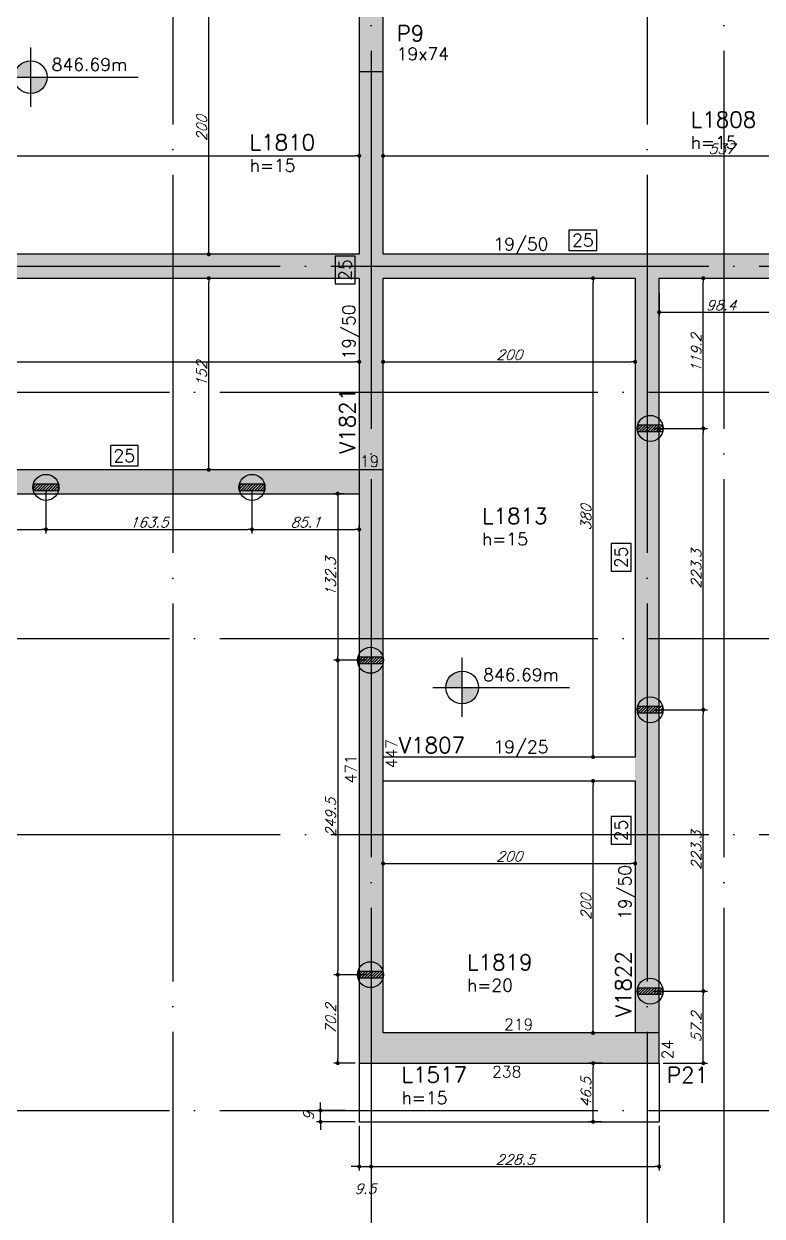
# Model space of a CAD drawing. Header units: millimetres. Extents: x -2404 to 6316, y -1750 to 2455.
# Drawn here: x 1010 to 1596, y -99 to 847 of the extents above; entities that cross this region are included whole.
import ezdxf
from ezdxf.enums import TextEntityAlignment as Align

# ---------------------------------------------------------------- set-up
doc = ezdxf.new("R2010")
doc.units = ezdxf.units.MM
doc.header["$LTSCALE"] = 50
doc.linetypes.add('EIXO', pattern=[6.8, 6, -0.4, 0, -0.4])
for name, color, linetype in [('F-ARM', 6, 'Continuous'), ('F-COTAS', 106, 'Continuous'), ('F-COTAS ANCORAGEM', 106, 'Continuous'), ('F-DESNIVEL-1', 254, 'Continuous'), ('F-EIXO', 12, 'EIXO'), ('F-LAJES', 3, 'Continuous'), ('F-LAJES-DIM', 2, 'Continuous'), ('F-LAJES-NOME', 4, 'Continuous'), ('F-NÍVEL-PLANTA', 2, 'Continuous'), ('F-PILARES-DIM', 172, 'Continuous'), ('F-PILARES-M', 170, 'Continuous'), ('F-PILARES-NOME', 170, 'Continuous'), ('F-TEXTO', 6, 'Continuous'), ('F-VIGAS', 3, 'Continuous'), ('F-VIGAS-DIM', 2, 'Continuous'), ('F-VIGAS-NOME', 4, 'Continuous')]:
    doc.layers.add(name, color=color, linetype=linetype)
doc.styles.add('CP-TEXT-INCL', font='romans.shx', dxfattribs={"oblique": 20})
doc.styles.add('MCP', font='romans.shx')
doc.styles.add('ROMANS', font='romans.shx')
doc.dimstyles.new('CP-COTAS-50', dxfattribs={"dimscale": 0.64, "dimtxt": 12.5, "dimasz": 5, "dimexe": 5, "dimexo": 5, "dimgap": 2.5, "dimtad": 1, "dimdec": 1, "dimdsep": 46, "dimtxsty": 'CP-TEXT-INCL', "dimblk1": 'DOT', "dimblk2": 'DOT', "dimsah": 1, "dimcen": 9, "dimclrd": 256, "dimclre": 256, "dimclrt": 256, "dimadec": 0, "dimazin": 0, "dimtfac": 1, "dimtdec": 1, "dimtmove": 2, "dimatfit": 3, "dimldrblk": 'DOT', "dimfxl": 0, "dimtolj": 1, "dimarcsym": 0})

# ---------------------------------------------------------------- blocks, each defined once
blk = doc.blocks.new('*U16')
at = {"layer": 'F-EIXO'}
blk.add_line((0, 0), (4857.5, 0), dxfattribs=at)
at = {"layer": 'F-TEXTO', "style": 'ROMANS'}
blk.add_attdef('EIXO', text='', height=17.5, dxfattribs=at).set_placement((-28.21, 0), align=Align.MIDDLE_CENTER)
blk = doc.blocks.new('*U17')
at = {"layer": 'F-EIXO'}
blk.add_line((0, 0), (4945.5, 0), dxfattribs=at)
at = {"layer": 'F-TEXTO', "style": 'ROMANS'}
blk.add_attdef('EIXO', text='', height=17.5, dxfattribs=at).set_placement((-28.21, 0), align=Align.MIDDLE_CENTER)
blk = doc.blocks.new('*U21')
at = {"layer": 'F-EIXO'}
blk.add_line((0, 0), (0, -2578.27), dxfattribs=at)
at = {"layer": 'F-TEXTO', "style": 'ROMANS'}
blk.add_attdef('EIXO', text='', height=17.5, rotation=360, dxfattribs=at).set_placement((0, 28.21), align=Align.MIDDLE_CENTER)
blk = doc.blocks.new('*U22')
at = {"layer": 'F-EIXO'}
blk.add_line((0, 0), (0, -2479.78), dxfattribs=at)
at = {"layer": 'F-TEXTO', "style": 'ROMANS'}
blk.add_attdef('EIXO', text='', height=17.5, rotation=360, dxfattribs=at).set_placement((0, 28.21), align=Align.MIDDLE_CENTER)
blk = doc.blocks.new('*U18')
at = {"layer": 'F-EIXO'}
blk.add_line((0, 0), (0, -2479.78), dxfattribs=at)
at = {"layer": 'F-TEXTO', "style": 'ROMANS'}
blk.add_attdef('EIXO', text='', height=17.5, rotation=360, dxfattribs=at).set_placement((0, 28.21), align=Align.MIDDLE_CENTER)
blk = doc.blocks.new('*U5')
at = {"layer": 'F-VIGAS-DIM', "color": 1}
blk.add_lwpolyline([(0, 0), (22, 0), (22, 16), (0, 16)], close=True, dxfattribs=at)
at = {"layer": 'F-VIGAS-DIM', "style": 'MCP'}
blk.add_attdef('DIM', text='', height=10, dxfattribs=at).set_placement((11, 8), align=Align.MIDDLE_CENTER)
blk = doc.blocks.new('Nível - Planta')
at = {"layer": 'F-NÍVEL-PLANTA'}
h = blk.add_hatch(color=71, dxfattribs=at)
h.paths.add_polyline_path([(0, 0), (0, 0.26, 0.414214), (-0.26, 0)])
h.paths.add_polyline_path([(0.26, 0), (0, 0), (0, -0.26, 0.414214)])
for p, q in [((0, -0.469), (0, 0.469)), ((-0.469, 0), (1.704, 0))]:
    blk.add_line(p, q, dxfattribs=at)
blk.add_circle((0, 0), 0.26, dxfattribs=at)
at = {"layer": 'F-TEXTO', "color": 3, "style": 'MCP'}
blk.add_attdef('NÍVEL', (0.333, 0.102), '', height=0.2, dxfattribs=at)
blk = doc.blocks.new('_DOT')
at = {"color": 0, "linetype": 'ByBlock'}
blk.add_line((-0.5, 0), (-1, 0), dxfattribs=at)
at = {"color": 0, "linetype": 'ByBlock', "const_width": 0.5}
blk.add_lwpolyline([(-0.25, 0, 1), (0.25, 0, 1)], format="xyb", close=True, dxfattribs=at)
blk = doc.blocks.new('*D61')
at = {"layer": 'DEFPOINTS', "color": 0, "transparency": 16777216}
for p in [(1295, 181.02), (1495, 181.02), (1495, 181.02)]:
    blk.add_point(p, dxfattribs=at)
at = {"layer": 'F-COTAS', "lineweight": -2, "transparency": 16777216}
blk.add_line((1298.2, 181.02), (1491.8, 181.02), dxfattribs=at)
at = {"layer": 'F-COTAS', "lineweight": -2, "transparency": 16777216, "xscale": 3.2, "yscale": 3.2, "zscale": 3.2, "rotation": 180}
blk.add_blockref('_DOT', (1295, 181.02), dxfattribs=at)
at = {"layer": 'F-COTAS', "lineweight": -2, "transparency": 16777216, "xscale": 3.2, "yscale": 3.2, "zscale": 3.2}
blk.add_blockref('_DOT', (1495, 181.02), dxfattribs=at)
at = {"layer": 'F-COTAS', "transparency": 16777216, "insert": (1395, 186.62), "char_height": 8, "attachment_point": 5, "style": 'CP-TEXT-INCL'}
blk.add_mtext('\\A1;200', dxfattribs=at)
blk = doc.blocks.new('*D62')
at = {"layer": 'DEFPOINTS', "color": 0, "transparency": 16777216}
for p in [(1461.57, 246.5), (1461.57, 246.5), (1461.57, 46.5)]:
    blk.add_point(p, dxfattribs=at)
at = {"layer": 'F-COTAS', "lineweight": -2, "transparency": 16777216}
blk.add_line((1461.57, 49.7), (1461.57, 243.3), dxfattribs=at)
at = {"layer": 'F-COTAS', "lineweight": -2, "transparency": 16777216, "xscale": 3.2, "yscale": 3.2, "zscale": 3.2}
for p, rotation in [((1461.57, 246.5), 90), ((1461.57, 46.5), 270)]:
    blk.add_blockref('_DOT', p, dxfattribs=dict(at, rotation=rotation))
at = {"layer": 'F-COTAS', "transparency": 16777216, "insert": (1455.97, 146.5), "char_height": 8, "attachment_point": 5, "rotation": 90, "style": 'CP-TEXT-INCL'}
blk.add_mtext('\\A1;200', dxfattribs=at)
blk = doc.blocks.new('*D63')
at = {"layer": 'DEFPOINTS', "color": 0, "transparency": 16777216}
for p in [(1461.57, 645.5), (1461.57, 645.5), (1461.57, 265.5)]:
    blk.add_point(p, dxfattribs=at)
at = {"layer": 'F-COTAS', "lineweight": -2, "transparency": 16777216}
blk.add_line((1461.57, 268.7), (1461.57, 642.3), dxfattribs=at)
at = {"layer": 'F-COTAS', "lineweight": -2, "transparency": 16777216, "xscale": 3.2, "yscale": 3.2, "zscale": 3.2}
for p, rotation in [((1461.57, 645.5), 90), ((1461.57, 265.5), 270)]:
    blk.add_blockref('_DOT', p, dxfattribs=dict(at, rotation=rotation))
at = {"layer": 'F-COTAS', "transparency": 16777216, "insert": (1455.97, 455.5), "char_height": 8, "attachment_point": 5, "rotation": 90, "style": 'CP-TEXT-INCL'}
blk.add_mtext('\\A1;380', dxfattribs=at)
blk = doc.blocks.new('*D69')
at = {"layer": 'DEFPOINTS', "color": 0, "transparency": 16777216}
for p in [(1156.57, 645.5), (1156.57, 645.5), (1156.57, 493.5)]:
    blk.add_point(p, dxfattribs=at)
at = {"layer": 'F-COTAS', "lineweight": -2, "transparency": 16777216}
blk.add_line((1156.57, 496.7), (1156.57, 642.3), dxfattribs=at)
at = {"layer": 'F-COTAS', "lineweight": -2, "transparency": 16777216, "xscale": 3.2, "yscale": 3.2, "zscale": 3.2}
for p, rotation in [((1156.57, 645.5), 90), ((1156.57, 493.5), 270)]:
    blk.add_blockref('_DOT', p, dxfattribs=dict(at, rotation=rotation))
at = {"layer": 'F-COTAS', "transparency": 16777216, "insert": (1150.97, 569.5), "char_height": 8, "attachment_point": 5, "rotation": 90, "style": 'CP-TEXT-INCL'}
blk.add_mtext('\\A1;152', dxfattribs=at)
blk = doc.blocks.new('*D70')
at = {"layer": 'DEFPOINTS', "color": 0, "transparency": 16777216}
for p in [(1156.57, 864.5), (1156.57, 864.5), (1156.57, 664.5)]:
    blk.add_point(p, dxfattribs=at)
at = {"layer": 'F-COTAS', "lineweight": -2, "transparency": 16777216}
blk.add_line((1156.57, 667.7), (1156.57, 861.3), dxfattribs=at)
at = {"layer": 'F-COTAS', "lineweight": -2, "transparency": 16777216, "xscale": 3.2, "yscale": 3.2, "zscale": 3.2}
for p, rotation in [((1156.57, 864.5), 90), ((1156.57, 664.5), 270)]:
    blk.add_blockref('_DOT', p, dxfattribs=dict(at, rotation=rotation))
at = {"layer": 'F-COTAS', "transparency": 16777216, "insert": (1150.97, 764.5), "char_height": 8, "attachment_point": 5, "rotation": 90, "style": 'CP-TEXT-INCL'}
blk.add_mtext('\\A1;200', dxfattribs=at)
blk = doc.blocks.new('*D71')
at = {"layer": 'DEFPOINTS', "color": 0, "transparency": 16777216}
for p in [(-496.5, 579.17), (1276, 579.17), (1276, 579.17)]:
    blk.add_point(p, dxfattribs=at)
at = {"layer": 'F-COTAS', "lineweight": -2, "transparency": 16777216}
blk.add_line((-493.3, 579.17), (1272.8, 579.17), dxfattribs=at)
at = {"layer": 'F-COTAS', "lineweight": -2, "transparency": 16777216, "xscale": 3.2, "yscale": 3.2, "zscale": 3.2, "rotation": 180}
blk.add_blockref('_DOT', (-496.5, 579.17), dxfattribs=at)
at = {"layer": 'F-COTAS', "lineweight": -2, "transparency": 16777216, "xscale": 3.2, "yscale": 3.2, "zscale": 3.2}
blk.add_blockref('_DOT', (1276, 579.17), dxfattribs=at)
at = {"layer": 'F-COTAS', "transparency": 16777216, "insert": (498.97, 586.17), "char_height": 8, "attachment_point": 5, "style": 'CP-TEXT-INCL'}
blk.add_mtext('\\A1;1772.5', dxfattribs=at)
blk = doc.blocks.new('*D72')
at = {"layer": 'DEFPOINTS', "color": 0, "transparency": 16777216}
for p in [(1295, 579.17), (1495, 579.17), (1495, 579.17)]:
    blk.add_point(p, dxfattribs=at)
at = {"layer": 'F-COTAS', "lineweight": -2, "transparency": 16777216}
blk.add_line((1298.2, 579.17), (1491.8, 579.17), dxfattribs=at)
at = {"layer": 'F-COTAS', "lineweight": -2, "transparency": 16777216, "xscale": 3.2, "yscale": 3.2, "zscale": 3.2, "rotation": 180}
blk.add_blockref('_DOT', (1295, 579.17), dxfattribs=at)
at = {"layer": 'F-COTAS', "lineweight": -2, "transparency": 16777216, "xscale": 3.2, "yscale": 3.2, "zscale": 3.2}
blk.add_blockref('_DOT', (1495, 579.17), dxfattribs=at)
at = {"layer": 'F-COTAS', "transparency": 16777216, "insert": (1395, 584.77), "char_height": 8, "attachment_point": 5, "style": 'CP-TEXT-INCL'}
blk.add_mtext('\\A1;200', dxfattribs=at)
blk = doc.blocks.new('*D78')
at = {"layer": 'DEFPOINTS', "color": 0, "transparency": 16777216}
for p in [(615, 742.56), (1276, 742.56), (1276, 742.56)]:
    blk.add_point(p, dxfattribs=at)
at = {"layer": 'F-COTAS', "lineweight": -2, "transparency": 16777216}
blk.add_line((618.2, 742.56), (1272.8, 742.56), dxfattribs=at)
at = {"layer": 'F-COTAS', "lineweight": -2, "transparency": 16777216, "xscale": 3.2, "yscale": 3.2, "zscale": 3.2, "rotation": 180}
blk.add_blockref('_DOT', (615, 742.56), dxfattribs=at)
at = {"layer": 'F-COTAS', "lineweight": -2, "transparency": 16777216, "xscale": 3.2, "yscale": 3.2, "zscale": 3.2}
blk.add_blockref('_DOT', (1276, 742.56), dxfattribs=at)
at = {"layer": 'F-COTAS', "transparency": 16777216, "insert": (945.5, 748.16), "char_height": 8, "attachment_point": 5, "style": 'CP-TEXT-INCL'}
blk.add_mtext('\\A1;661', dxfattribs=at)
blk = doc.blocks.new('*D79')
at = {"layer": 'DEFPOINTS', "color": 0, "transparency": 16777216}
for p in [(1295, 742.56), (1832, 742.56), (1832, 742.56)]:
    blk.add_point(p, dxfattribs=at)
at = {"layer": 'F-COTAS', "lineweight": -2, "transparency": 16777216}
blk.add_line((1298.2, 742.56), (1828.8, 742.56), dxfattribs=at)
at = {"layer": 'F-COTAS', "lineweight": -2, "transparency": 16777216, "xscale": 3.2, "yscale": 3.2, "zscale": 3.2, "rotation": 180}
blk.add_blockref('_DOT', (1295, 742.56), dxfattribs=at)
at = {"layer": 'F-COTAS', "lineweight": -2, "transparency": 16777216, "xscale": 3.2, "yscale": 3.2, "zscale": 3.2}
blk.add_blockref('_DOT', (1832, 742.56), dxfattribs=at)
at = {"layer": 'F-COTAS', "transparency": 16777216, "insert": (1563.5, 748.16), "char_height": 8, "attachment_point": 5, "style": 'CP-TEXT-INCL'}
blk.add_mtext('\\A1;537', dxfattribs=at)
blk = doc.blocks.new('*D138')
at = {"layer": 'DEFPOINTS', "color": 0, "transparency": 16777216}
for p in [(2835, 864.5), (-1650, -579), (2835, -715.16)]:
    blk.add_point(p, dxfattribs=at)
at = {"layer": 'F-COTAS', "lineweight": -2, "transparency": 16777216}
for p, q in [((2835, 861.3), (2835, -718.36)), ((-1650, -582.2), (-1650, -718.36)), ((-1646.8, -715.16), (2831.8, -715.16))]:
    blk.add_line(p, q, dxfattribs=at)
at = {"layer": 'F-COTAS', "lineweight": -2, "transparency": 16777216, "xscale": 3.2, "yscale": 3.2, "zscale": 3.2, "rotation": 180}
blk.add_blockref('_DOT', (-1650, -715.16), dxfattribs=at)
at = {"layer": 'F-COTAS', "lineweight": -2, "transparency": 16777216, "xscale": 3.2, "yscale": 3.2, "zscale": 3.2}
blk.add_blockref('_DOT', (2835, -715.16), dxfattribs=at)
at = {"layer": 'F-COTAS', "transparency": 16777216, "insert": (592.5, -709.56), "char_height": 8, "attachment_point": 5, "style": 'CP-TEXT-INCL'}
blk.add_mtext('\\A1;4485', dxfattribs=at)
blk = doc.blocks.new('*D158')
at = {"layer": 'DEFPOINTS', "color": 0, "transparency": 16777216}
for p in [(1276, -24), (1285.5, -29.22), (1285.5, -59.57)]:
    blk.add_point(p, dxfattribs=at)
at = {"layer": 'F-COTAS', "lineweight": -2, "transparency": 16777216}
for p, q in [((1276, -27.2), (1276, -62.77)), ((1285.5, -32.42), (1285.5, -62.77)), ((1272.8, -59.57), (1269.6, -59.57)), ((1276, -59.57), (1285.5, -59.57)), ((1288.7, -59.57), (1291.9, -59.57))]:
    blk.add_line(p, q, dxfattribs=at)
at = {"layer": 'F-COTAS', "lineweight": -2, "transparency": 16777216, "xscale": 3.2, "yscale": 3.2, "zscale": 3.2}
blk.add_blockref('_DOT', (1276, -59.57), dxfattribs=at)
at = {"layer": 'F-COTAS', "lineweight": -2, "transparency": 16777216, "xscale": 3.2, "yscale": 3.2, "zscale": 3.2, "rotation": 180}
blk.add_blockref('_DOT', (1285.5, -59.57), dxfattribs=at)
at = {"layer": 'F-COTAS', "transparency": 16777216, "insert": (1280.75, -77.17), "char_height": 8, "attachment_point": 5, "style": 'CP-TEXT-INCL'}
blk.add_mtext('\\A1;9.5', dxfattribs=at)
blk = doc.blocks.new('*D159')
at = {"layer": 'DEFPOINTS', "color": 0, "transparency": 16777216}
for p in [(1245.34, -15), (1268.64, -15), (1276, -24)]:
    blk.add_point(p, dxfattribs=at)
at = {"layer": 'F-COTAS', "lineweight": -2, "transparency": 16777216}
for p, q in [((1245.34, -11.8), (1245.34, -8.6)), ((1265.44, -15), (1242.14, -15)), ((1245.34, -24), (1245.34, -15)), ((1272.8, -24), (1242.14, -24)), ((1245.34, -27.2), (1245.34, -30.4))]:
    blk.add_line(p, q, dxfattribs=at)
at = {"layer": 'F-COTAS', "lineweight": -2, "transparency": 16777216, "xscale": 3.2, "yscale": 3.2, "zscale": 3.2}
for p, rotation in [((1245.34, -15), 270), ((1245.34, -24), 90)]:
    blk.add_blockref('_DOT', p, dxfattribs=dict(at, rotation=rotation))
at = {"layer": 'F-COTAS', "transparency": 16777216, "insert": (1235.74, -19.5), "char_height": 8, "attachment_point": 5, "rotation": 90, "style": 'CP-TEXT-INCL'}
blk.add_mtext('\\A1;9', dxfattribs=at)
blk = doc.blocks.new('*D166')
at = {"layer": 'DEFPOINTS', "color": 0, "transparency": 16777216}
for p in [(2796, 1664.5), (2990.81, 1664.5), (893.5, -579)]:
    blk.add_point(p, dxfattribs=at)
at = {"layer": 'F-COTAS', "lineweight": -2, "transparency": 16777216}
for p, q in [((2799.2, 1664.5), (2994.01, 1664.5)), ((2990.81, -575.8), (2990.81, 1661.3)), ((896.7, -579), (2994.01, -579))]:
    blk.add_line(p, q, dxfattribs=at)
at = {"layer": 'F-COTAS', "lineweight": -2, "transparency": 16777216, "xscale": 3.2, "yscale": 3.2, "zscale": 3.2}
for p, rotation in [((2990.81, 1664.5), 90), ((2990.81, -579), 270)]:
    blk.add_blockref('_DOT', p, dxfattribs=dict(at, rotation=rotation))
at = {"layer": 'F-COTAS', "transparency": 16777216, "insert": (2985.21, 542.75), "char_height": 8, "attachment_point": 5, "rotation": 90, "style": 'CP-TEXT-INCL'}
blk.add_mtext('\\A1;2243.5', dxfattribs=at)
blk = doc.blocks.new('*D230')
at = {"layer": 'DEFPOINTS', "color": 0, "transparency": 16777216}
for p in [(1461.57, 22.5), (1471.65, 22.5), (1471.65, -24)]:
    blk.add_point(p, dxfattribs=at)
at = {"layer": 'F-COTAS', "lineweight": -2, "transparency": 16777216}
for p, q in [((1468.45, 22.5), (1458.37, 22.5)), ((1461.57, -20.8), (1461.57, 19.3)), ((1468.45, -24), (1458.37, -24))]:
    blk.add_line(p, q, dxfattribs=at)
at = {"layer": 'F-COTAS', "lineweight": -2, "transparency": 16777216, "xscale": 3.2, "yscale": 3.2, "zscale": 3.2}
for p, rotation in [((1461.57, 22.5), 90), ((1461.57, -24), 270)]:
    blk.add_blockref('_DOT', p, dxfattribs=dict(at, rotation=rotation))
at = {"layer": 'F-COTAS', "transparency": 16777216, "insert": (1455.97, -0.75), "char_height": 8, "attachment_point": 5, "rotation": 90, "style": 'CP-TEXT-INCL'}
blk.add_mtext('\\A1;46.5', dxfattribs=at)
blk = doc.blocks.new('*D231')
at = {"layer": 'DEFPOINTS', "color": 0, "transparency": 16777216}
for p in [(1285.5, -24), (1514, -24), (1514, -59.57)]:
    blk.add_point(p, dxfattribs=at)
at = {"layer": 'F-COTAS', "lineweight": -2, "transparency": 16777216}
for p, q in [((1285.5, -27.2), (1285.5, -62.77)), ((1514, -27.2), (1514, -62.77)), ((1288.7, -59.57), (1510.8, -59.57))]:
    blk.add_line(p, q, dxfattribs=at)
at = {"layer": 'F-COTAS', "lineweight": -2, "transparency": 16777216, "xscale": 3.2, "yscale": 3.2, "zscale": 3.2, "rotation": 180}
blk.add_blockref('_DOT', (1285.5, -59.57), dxfattribs=at)
at = {"layer": 'F-COTAS', "lineweight": -2, "transparency": 16777216, "xscale": 3.2, "yscale": 3.2, "zscale": 3.2}
blk.add_blockref('_DOT', (1514, -59.57), dxfattribs=at)
at = {"layer": 'F-COTAS', "transparency": 16777216, "insert": (1399.75, -53.97), "char_height": 8, "attachment_point": 5, "style": 'CP-TEXT-INCL'}
blk.add_mtext('\\A1;228.5', dxfattribs=at)
blk = doc.blocks.new('PONTO ANCORAGEM_EST')
at = {"layer": 'F-ARM'}
h = blk.add_hatch(dxfattribs=at)
h.set_pattern_fill('ANSI31', color=2, scale=0.5)
h.paths.add_polyline_path([(-1159.55, 5937.09), (-1179.55, 5937.09), (-1179.55, 5932.09), (-1159.55, 5932.09)])
at = {"layer": 'F-ARM', "color": 3, "elevation": 0}
blk.add_lwpolyline([(-1179.55, 5932.09), (-1159.55, 5932.09), (-1159.55, 5937.09), (-1179.55, 5937.09)], close=True, dxfattribs=at)
at = {"layer": 'F-ARM', "color": 3}
blk.add_circle((-1169.55, 5934.59, 0), 10.31, dxfattribs=at)
blk = doc.blocks.new('*D288')
at = {"layer": 'DEFPOINTS', "color": 0, "transparency": 16777216}
for p in [(1027.42, 479.5), (940.5, 462.43), (1027.42, 446.15)]:
    blk.add_point(p, dxfattribs=at)
at = {"layer": 'F-COTAS ANCORAGEM', "lineweight": -2, "transparency": 16777216}
for p, q in [((1027.42, 476.3), (1027.42, 442.95)), ((940.5, 459.23), (940.5, 442.95)), ((943.7, 446.15), (1024.22, 446.15))]:
    blk.add_line(p, q, dxfattribs=at)
at = {"layer": 'F-COTAS ANCORAGEM', "lineweight": -2, "transparency": 16777216, "xscale": 3.2, "yscale": 3.2, "zscale": 3.2, "rotation": 180}
blk.add_blockref('_DOT', (940.5, 446.15), dxfattribs=at)
at = {"layer": 'F-COTAS ANCORAGEM', "lineweight": -2, "transparency": 16777216, "xscale": 3.2, "yscale": 3.2, "zscale": 3.2}
blk.add_blockref('_DOT', (1027.42, 446.15), dxfattribs=at)
at = {"layer": 'F-COTAS ANCORAGEM', "transparency": 16777216, "insert": (983.96, 451.75), "char_height": 8, "attachment_point": 5, "style": 'CP-TEXT-INCL'}
blk.add_mtext('\\A1;86.9', dxfattribs=at)
blk = doc.blocks.new('*D289')
at = {"layer": 'DEFPOINTS', "color": 0, "transparency": 16777216}
for p in [(1027.42, 479.5), (1190.92, 479.5), (1190.92, 446.15)]:
    blk.add_point(p, dxfattribs=at)
at = {"layer": 'F-COTAS ANCORAGEM', "lineweight": -2, "transparency": 16777216}
for p, q in [((1027.42, 476.3), (1027.42, 442.95)), ((1190.92, 476.3), (1190.92, 442.95)), ((1030.62, 446.15), (1187.72, 446.15))]:
    blk.add_line(p, q, dxfattribs=at)
at = {"layer": 'F-COTAS ANCORAGEM', "lineweight": -2, "transparency": 16777216, "xscale": 3.2, "yscale": 3.2, "zscale": 3.2, "rotation": 180}
blk.add_blockref('_DOT', (1027.42, 446.15), dxfattribs=at)
at = {"layer": 'F-COTAS ANCORAGEM', "lineweight": -2, "transparency": 16777216, "xscale": 3.2, "yscale": 3.2, "zscale": 3.2}
blk.add_blockref('_DOT', (1190.92, 446.15), dxfattribs=at)
at = {"layer": 'F-COTAS ANCORAGEM', "transparency": 16777216, "insert": (1109.17, 451.75), "char_height": 8, "attachment_point": 5, "style": 'CP-TEXT-INCL'}
blk.add_mtext('\\A1;163.5', dxfattribs=at)
blk = doc.blocks.new('*D290')
at = {"layer": 'DEFPOINTS', "color": 0, "transparency": 16777216}
for p in [(1190.92, 479.5), (1276, 446.15), (1276, 441.06)]:
    blk.add_point(p, dxfattribs=at)
at = {"layer": 'F-COTAS ANCORAGEM', "lineweight": -2, "transparency": 16777216}
for p, q in [((1190.92, 476.3), (1190.92, 442.95)), ((1194.12, 446.15), (1272.8, 446.15)), ((1276, 444.26), (1276, 449.35))]:
    blk.add_line(p, q, dxfattribs=at)
at = {"layer": 'F-COTAS ANCORAGEM', "lineweight": -2, "transparency": 16777216, "xscale": 3.2, "yscale": 3.2, "zscale": 3.2, "rotation": 180}
blk.add_blockref('_DOT', (1190.92, 446.15), dxfattribs=at)
at = {"layer": 'F-COTAS ANCORAGEM', "lineweight": -2, "transparency": 16777216, "xscale": 3.2, "yscale": 3.2, "zscale": 3.2}
blk.add_blockref('_DOT', (1276, 446.15), dxfattribs=at)
at = {"layer": 'F-COTAS ANCORAGEM', "transparency": 16777216, "insert": (1233.46, 451.75), "char_height": 8, "attachment_point": 5, "style": 'CP-TEXT-INCL'}
blk.add_mtext('\\A1;85.1', dxfattribs=at)
blk = doc.blocks.new('*D291')
at = {"layer": 'DEFPOINTS', "color": 0, "transparency": 16777216}
for p in [(1267.07, 474.5), (1258.96, 342.25), (1284.92, 342.25)]:
    blk.add_point(p, dxfattribs=at)
at = {"layer": 'F-COTAS ANCORAGEM', "lineweight": -2, "transparency": 16777216}
for p, q in [((1263.87, 474.5), (1255.76, 474.5)), ((1258.96, 471.3), (1258.96, 345.45)), ((1281.72, 342.25), (1255.76, 342.25))]:
    blk.add_line(p, q, dxfattribs=at)
at = {"layer": 'F-COTAS ANCORAGEM', "lineweight": -2, "transparency": 16777216, "xscale": 3.2, "yscale": 3.2, "zscale": 3.2}
for p, rotation in [((1258.96, 474.5), 90), ((1258.96, 342.25), 270)]:
    blk.add_blockref('_DOT', p, dxfattribs=dict(at, rotation=rotation))
at = {"layer": 'F-COTAS ANCORAGEM', "transparency": 16777216, "insert": (1253.36, 408.37), "char_height": 8, "attachment_point": 5, "rotation": 90, "style": 'CP-TEXT-INCL'}
blk.add_mtext('\\A1;132.3', dxfattribs=at)
blk = doc.blocks.new('*D292')
at = {"layer": 'DEFPOINTS', "color": 0, "transparency": 16777216}
for p in [(1284.92, 342.25), (1258.96, 92.75), (1284.92, 92.75)]:
    blk.add_point(p, dxfattribs=at)
at = {"layer": 'F-COTAS ANCORAGEM', "lineweight": -2, "transparency": 16777216}
for p, q in [((1281.72, 342.25), (1255.76, 342.25)), ((1258.96, 339.05), (1258.96, 95.95)), ((1281.72, 92.75), (1255.76, 92.75))]:
    blk.add_line(p, q, dxfattribs=at)
at = {"layer": 'F-COTAS ANCORAGEM', "lineweight": -2, "transparency": 16777216, "xscale": 3.2, "yscale": 3.2, "zscale": 3.2}
for p, rotation in [((1258.96, 342.25), 90), ((1258.96, 92.75), 270)]:
    blk.add_blockref('_DOT', p, dxfattribs=dict(at, rotation=rotation))
at = {"layer": 'F-COTAS ANCORAGEM', "transparency": 16777216, "insert": (1253.36, 217.5), "char_height": 8, "attachment_point": 5, "rotation": 90, "style": 'CP-TEXT-INCL'}
blk.add_mtext('\\A1;249.5', dxfattribs=at)
blk = doc.blocks.new('*D293')
at = {"layer": 'DEFPOINTS', "color": 0, "transparency": 16777216}
for p in [(1284.92, 92.75), (1258.96, 22.5), (1276, 22.5)]:
    blk.add_point(p, dxfattribs=at)
at = {"layer": 'F-COTAS ANCORAGEM', "lineweight": -2, "transparency": 16777216}
for p, q in [((1281.72, 92.75), (1255.76, 92.75)), ((1258.96, 89.55), (1258.96, 25.7)), ((1272.8, 22.5), (1255.76, 22.5))]:
    blk.add_line(p, q, dxfattribs=at)
at = {"layer": 'F-COTAS ANCORAGEM', "lineweight": -2, "transparency": 16777216, "xscale": 3.2, "yscale": 3.2, "zscale": 3.2}
for p, rotation in [((1258.96, 92.75), 90), ((1258.96, 22.5), 270)]:
    blk.add_blockref('_DOT', p, dxfattribs=dict(at, rotation=rotation))
at = {"layer": 'F-COTAS ANCORAGEM', "transparency": 16777216, "insert": (1253.36, 57.62), "char_height": 8, "attachment_point": 5, "rotation": 90, "style": 'CP-TEXT-INCL'}
blk.add_mtext('\\A1;70.2', dxfattribs=at)
blk = doc.blocks.new('*D294')
at = {"layer": 'DEFPOINTS', "color": 0, "transparency": 16777216}
for p in [(1506.92, 79.66), (1549.11, 79.66), (1514, 22.5)]:
    blk.add_point(p, dxfattribs=at)
at = {"layer": 'F-COTAS ANCORAGEM', "lineweight": -2, "transparency": 16777216}
for p, q in [((1510.12, 79.66), (1552.31, 79.66)), ((1549.11, 25.7), (1549.11, 76.46)), ((1517.2, 22.5), (1552.31, 22.5))]:
    blk.add_line(p, q, dxfattribs=at)
at = {"layer": 'F-COTAS ANCORAGEM', "lineweight": -2, "transparency": 16777216, "xscale": 3.2, "yscale": 3.2, "zscale": 3.2}
for p, rotation in [((1549.11, 79.66), 90), ((1549.11, 22.5), 270)]:
    blk.add_blockref('_DOT', p, dxfattribs=dict(at, rotation=rotation))
at = {"layer": 'F-COTAS ANCORAGEM', "transparency": 16777216, "insert": (1543.51, 51.08), "char_height": 8, "attachment_point": 5, "rotation": 90, "style": 'CP-TEXT-INCL'}
blk.add_mtext('\\A1;57.2', dxfattribs=at)
blk = doc.blocks.new('*D295')
at = {"layer": 'DEFPOINTS', "color": 0, "transparency": 16777216}
for p in [(1506.92, 302.99), (1549.11, 302.99), (1506.92, 79.66)]:
    blk.add_point(p, dxfattribs=at)
at = {"layer": 'F-COTAS ANCORAGEM', "lineweight": -2, "transparency": 16777216}
for p, q in [((1510.12, 302.99), (1552.31, 302.99)), ((1549.11, 82.86), (1549.11, 299.79)), ((1510.12, 79.66), (1552.31, 79.66))]:
    blk.add_line(p, q, dxfattribs=at)
at = {"layer": 'F-COTAS ANCORAGEM', "lineweight": -2, "transparency": 16777216, "xscale": 3.2, "yscale": 3.2, "zscale": 3.2}
for p, rotation in [((1549.11, 302.99), 90), ((1549.11, 79.66), 270)]:
    blk.add_blockref('_DOT', p, dxfattribs=dict(at, rotation=rotation))
at = {"layer": 'F-COTAS ANCORAGEM', "transparency": 16777216, "insert": (1543.51, 191.32), "char_height": 8, "attachment_point": 5, "rotation": 90, "style": 'CP-TEXT-INCL'}
blk.add_mtext('\\A1;223.3', dxfattribs=at)
blk = doc.blocks.new('*D296')
at = {"layer": 'DEFPOINTS', "color": 0, "transparency": 16777216}
for p in [(1506.92, 526.32), (1549.11, 526.32), (1506.92, 302.99)]:
    blk.add_point(p, dxfattribs=at)
at = {"layer": 'F-COTAS ANCORAGEM', "lineweight": -2, "transparency": 16777216}
for p, q in [((1510.12, 526.32), (1552.31, 526.32)), ((1549.11, 306.19), (1549.11, 523.12)), ((1510.12, 302.99), (1552.31, 302.99))]:
    blk.add_line(p, q, dxfattribs=at)
at = {"layer": 'F-COTAS ANCORAGEM', "lineweight": -2, "transparency": 16777216, "xscale": 3.2, "yscale": 3.2, "zscale": 3.2}
for p, rotation in [((1549.11, 526.32), 90), ((1549.11, 302.99), 270)]:
    blk.add_blockref('_DOT', p, dxfattribs=dict(at, rotation=rotation))
at = {"layer": 'F-COTAS ANCORAGEM', "transparency": 16777216, "insert": (1543.51, 414.65), "char_height": 8, "attachment_point": 5, "rotation": 90, "style": 'CP-TEXT-INCL'}
blk.add_mtext('\\A1;223.3', dxfattribs=at)
blk = doc.blocks.new('*D297')
at = {"layer": 'DEFPOINTS', "color": 0, "transparency": 16777216}
for p in [(1549.11, 645.5), (1549.11, 645.5), (1506.92, 526.32)]:
    blk.add_point(p, dxfattribs=at)
at = {"layer": 'F-COTAS ANCORAGEM', "lineweight": -2, "transparency": 16777216}
for p, q in [((1549.11, 529.52), (1549.11, 642.3)), ((1510.12, 526.32), (1552.31, 526.32))]:
    blk.add_line(p, q, dxfattribs=at)
at = {"layer": 'F-COTAS ANCORAGEM', "lineweight": -2, "transparency": 16777216, "xscale": 3.2, "yscale": 3.2, "zscale": 3.2}
for p, rotation in [((1549.11, 645.5), 90), ((1549.11, 526.32), 270)]:
    blk.add_blockref('_DOT', p, dxfattribs=dict(at, rotation=rotation))
at = {"layer": 'F-COTAS ANCORAGEM', "transparency": 16777216, "insert": (1543.51, 585.91), "char_height": 8, "attachment_point": 5, "rotation": 90, "style": 'CP-TEXT-INCL'}
blk.add_mtext('\\A1;119.2', dxfattribs=at)
blk = doc.blocks.new('*D298')
at = {"layer": 'DEFPOINTS', "color": 0, "transparency": 16777216}
for p in [(1612.39, 650.5), (1514, 637), (1612.39, 618.53)]:
    blk.add_point(p, dxfattribs=at)
at = {"layer": 'F-COTAS ANCORAGEM', "lineweight": -2, "transparency": 16777216}
for p, q in [((1612.39, 647.3), (1612.39, 615.33)), ((1514, 633.8), (1514, 615.33)), ((1517.2, 618.53), (1609.19, 618.53))]:
    blk.add_line(p, q, dxfattribs=at)
at = {"layer": 'F-COTAS ANCORAGEM', "lineweight": -2, "transparency": 16777216, "xscale": 3.2, "yscale": 3.2, "zscale": 3.2, "rotation": 180}
blk.add_blockref('_DOT', (1514, 618.53), dxfattribs=at)
at = {"layer": 'F-COTAS ANCORAGEM', "lineweight": -2, "transparency": 16777216, "xscale": 3.2, "yscale": 3.2, "zscale": 3.2}
blk.add_blockref('_DOT', (1612.39, 618.53), dxfattribs=at)
at = {"layer": 'F-COTAS ANCORAGEM', "transparency": 16777216, "insert": (1563.19, 624.13), "char_height": 8, "attachment_point": 5, "style": 'CP-TEXT-INCL'}
blk.add_mtext('\\A1;98.4', dxfattribs=at)

msp = doc.modelspace()

# ---------------------------------------------------------------- hatches: boundary and pattern name
at = {"layer": 'F-DESNIVEL-1', "linetype": 'Continuous'}
for points in [[(1276, 809.5), (1295, 809.5), (1295, 883.5), (1276, 883.5)], [(1276, 22.5), (1514, 22.5), (1514, 46.5), (1295, 46.5), (1295, 493.5), (1276, 493.5)]]:
    msp.add_hatch(color=256, dxfattribs=at).paths.add_polyline_path(points, flags=16)

# ---------------------------------------------------------------- linework, layer by layer
for points in [[(1295, 664.5), (1295, 809.4), (1276, 809.4)], [(1295, 664.5), (1276, 809.4), (1276, 664.5)], [(1276, 645.5), (1276, 664.5), (615.1, 664.5)], [(1276, 645.5), (615.1, 664.5), (615.1, 645.5)], [(1295, 664.5), (1276, 664.5), (1295, 664.5)], [(1276, 645.5), (1504.5, 645.5), (1504.5, 664.5)], [(1276, 645.5), (1504.5, 664.5), (1276, 664.5)], [(1276, 645.5), (1276, 664.5), (1276, 645.5)], [(1504.5, 645.5), (1831.9, 645.5), (1831.9, 664.5)], [(1504.5, 645.5), (1831.9, 664.5), (1504.5, 664.5)], [(1504.5, 645.5), (1504.5, 664.5), (1504.5, 645.5)], [(1276, 645.5), (615.1, 645.5), (1276, 645.5)], [(1295, 645.5), (1276, 645.5), (1276, 493.6)], [(1295, 645.5), (1276, 493.6), (1295, 493.6)], [(1295, 645.5), (1295, 493.6), (1295, 645.5)], [(1514, 256), (1514, 645.5), (1495, 645.5)], [(1514, 256), (1495, 645.5), (1495, 256)], [(931, 474.5), (1275.9, 474.5), (1275.9, 493.5)], [(931, 474.5), (1275.9, 493.5), (931, 493.5)], [(1514, 256), (1495, 256), (1495, 46.5)], [(1514, 256), (1495, 46.5), (1514, 46.5)], [(1514, 256), (1495, 256), (1514, 256)], [(1514, 256), (1514, 46.5), (1514, 256)]]:
    msp.add_solid(points, dxfattribs=at)
at = {"layer": 'F-LAJES', "linetype": 'Continuous'}
for p, q in [((1276, 22.5), (1276, -24)), ((1514, 22.5), (1514, -24)), ((1276, -24), (1514, -24))]:
    msp.add_line(p, q, dxfattribs=at)
at = {"layer": 'F-PILARES-M', "linetype": 'Continuous'}
for points in [[(1276, 809.5), (1295, 809.5), (1295, 883.5), (1276, 883.5), (1276, 809.5)], [(1276, 22.5), (1514, 22.5), (1514, 46.5), (1295, 46.5), (1295, 493.5), (1276, 493.5), (1276, 22.5)]]:
    msp.add_lwpolyline(points, dxfattribs=at)
at = {"layer": 'F-VIGAS'}
for points in [[(1276, 809.5), (1276, 664.5)], [(1295, 664.5), (1295, 809.5)], [(1276, 664.5), (615, 664.5)], [(1504.5, 664.5), (1295, 664.5)], [(1832, 664.5), (1504.5, 664.5)], [(615, 645.5), (1276, 645.5)], [(1276, 645.5), (1276, 493.5)], [(1295, 493.5), (1295, 645.5)], [(1295, 645.5), (1495, 645.5)], [(1495, 645.5), (1495, 265.5)], [(1514, 256), (1514, 645.5)], [(1514, 645.5), (1832, 645.5)], [(1276, 493.5), (931, 493.5)], [(940.5, 474.5), (1276, 474.5)], [(1495, 265.5), (1295, 265.5)], [(1514, 46.4), (1514, 256)], [(1295, 246.5), (1495, 246.5)], [(1495, 246.5), (1495, 46.4)]]:
    msp.add_lwpolyline(points, dxfattribs=at)

# ---------------------------------------------------------------- block references
at = {"layer": 'F-ARM'}
for p in [(2676.469, -5408.275, 0), (2196.969, -5455.095, 0), (2360.469, -5455.095, 0), (2454.469, -5592.345, 0), (2676.469, -5631.605, 0), (2454.469, -5841.845, 0), (2676.469, -5854.935, 0)]:
    msp.add_blockref('PONTO ANCORAGEM_EST', p, dxfattribs=at)
at = {"layer": 'F-EIXO', "linetype": 'Continuous'}
for name, p in [('*U21', (1285.5, 1846.305)), ('*U21', (1565.5, 1846.305)), ('*U18', (1128, 1747.82)), ('*U22', (1504.5, 1747.82)), ('*U16', (-1807.517, 655)), ('*U17', (-1895.471, 555)), ('*U17', (-1895.471, 359.5)), ('*U16', (-1807.517, 204)), ('*U17', (-1895.471, -15))]:
    msp.add_blockref(name, p, dxfattribs=at)
at = {"layer": 'F-NÍVEL-PLANTA', "linetype": 'Continuous', "xscale": 50, "yscale": 50, "zscale": 50}
for p in [(1015.298, 805.041), (1357.764, 320.715)]:
    msp.add_blockref('Nível - Planta', p, dxfattribs=at).add_auto_attribs({'NÍVEL': '846.69m'})
at = {"layer": 'F-VIGAS-DIM', "linetype": 'Continuous'}
for p in [(1442.5, 667.625), (1078.5, 496.625)]:
    msp.add_blockref('*U5', p, dxfattribs=at).add_auto_attribs({'DIM': '25'})
at = {"layer": 'F-VIGAS-DIM', "linetype": 'Continuous', "rotation": 90}
for p in [(1272.875, 641), (1491.875, 413), (1491.875, 196.193)]:
    msp.add_blockref('*U5', p, dxfattribs=at).add_auto_attribs({'DIM': '25'})

# ---------------------------------------------------------------- texts
at = {"layer": 'F-LAJES-DIM', "linetype": 'Continuous', "style": 'MCP'}
for s, p in [('h=15', (1539.144, 748.169)), ('h=15', (1189.01, 730.059)), ('h=15', (1373.517, 433.497)), ('h=20', (1361.587, 79.336)), ('h=15', (1309.624, -9.946))]:
    msp.add_text(s, height=10, dxfattribs=at).set_placement(p)
at = {"layer": 'F-LAJES-NOME', "linetype": 'Continuous', "style": 'MCP'}
for s, p in [('L1808', (1539.144, 765.169)), ('L1810', (1189.01, 747.059)), ('L1813', (1373.517, 450.497)), ('L1819', (1361.587, 96.336)), ('L1517', (1309.624, 7.054))]:
    msp.add_text(s, height=12.5, dxfattribs=at).set_placement(p)
at = {"layer": 'F-PILARES-DIM', "linetype": 'Continuous', "style": 'MCP'}
for s, height, p in [('19x74', 10, (1305.741, 818.594)), ('19', 9, (1276.5, 495.75)), ('219', 9, (1391, 48.75)), ('238', 9, (1381.5, 11.25))]:
    msp.add_text(s, height=height, dxfattribs=at).set_placement(p)
for s, p in [('447', (1306.25, 256.5)), ('471', (1273.75, 244.5)), ('24', (1525.25, 25.5))]:
    msp.add_text(s, height=9, rotation=90, dxfattribs=at).set_placement(p)
at = {"layer": 'F-PILARES-NOME', "linetype": 'Continuous', "style": 'MCP'}
for s, p in [('P9', (1305.741, 833.594)), ('P21', (1520.25, 6.875))]:
    msp.add_text(s, height=12.5, dxfattribs=at).set_placement(p)
at = {"layer": 'F-VIGAS-DIM', "linetype": 'Continuous', "style": 'MCP'}
for s, p in [('19/50', (1382.5, 667.625)), ('19/25', (1382.5, 268.625))]:
    msp.add_text(s, height=10, dxfattribs=at).set_placement(p)
for p in [(1272.875, 581), (1491.875, 136.193)]:
    msp.add_text('19/50', height=10, rotation=90, dxfattribs=at).set_placement(p)
at = {"layer": 'F-VIGAS-NOME', "linetype": 'Continuous', "style": 'MCP'}
for s, p in [('V1821', (1272.875, 506)), ('V1822', (1491.875, 58.9))]:
    msp.add_text(s, height=12.5, rotation=90, dxfattribs=at).set_placement(p)
msp.add_text('V1807', height=12.5, dxfattribs=at).set_placement((1307.5, 268.625))

# ---------------------------------------------------------------- dimensions: what is measured, and where the dimension line sits
at = {"layer": 'F-COTAS'}
for base, p1, p2, angle, picture, middle in [((2990.807, 1664.5), (893.5, -579), (2796, 1664.5), 90, '*D166', (2985.207, 542.75)), ((1156.571, 864.5), (1156.571, 664.5), (1156.571, 864.5), 270, '*D70', (1150.971, 764.5)), ((1276, 742.563), (615, 742.563), (1276, 742.563), 180, '*D78', (945.5, 748.163)), ((1832, 742.563), (1295, 742.563), (1832, 742.563), 180, '*D79', (1563.5, 748.163)), ((1156.571, 645.5), (1156.571, 493.5), (1156.571, 645.5), 270, '*D69', (1150.971, 569.5)), ((1461.571, 645.5), (1461.571, 265.5), (1461.571, 645.5), 270, '*D63', (1455.971, 455.5)), ((1495, 579.167), (1295, 579.167), (1495, 579.167), 180, '*D72', (1395, 584.767)), ((1461.571, 246.5), (1461.571, 46.5), (1461.571, 246.5), 270, '*D62', (1455.971, 146.5)), ((1495, 181.022), (1295, 181.022), (1495, 181.022), 180, '*D61', (1395, 186.622)), ((1461.571, 22.5), (1471.652, -24), (1471.652, 22.5), 90, '*D230', (1455.971, -0.75)), ((1245.342, -15), (1276, -24), (1268.644, -15), 90, '*D159', (1235.742, -19.5))]:
    dim = msp.add_linear_dim(base=base, p1=p1, p2=p2, angle=angle, dimstyle='CP-COTAS-50', dxfattribs=at)
    dim.commit()
    dim.dimension.update_dxf_attribs({"geometry": picture, "text_midpoint": middle})
for base, p1, p2, picture, middle in [((2835, -715.164), (-1650, -579), (2835, 864.5), '*D138', (592.5, -709.564)), ((1285.5, -59.565), (1276, -24), (1285.5, -29.225), '*D158', (1280.75, -77.165)), ((1514, -59.565), (1285.5, -24), (1514, -24), '*D231', (1399.75, -53.965))]:
    dim = msp.add_linear_dim(base=base, p1=p1, p2=p2, dimstyle='CP-COTAS-50', dxfattribs=at)
    dim.commit()
    dim.dimension.update_dxf_attribs({"geometry": picture, "text_midpoint": middle})
dim = msp.add_linear_dim(base=(1276, 579.167), p1=(-496.5, 579.167), p2=(1276, 579.167), angle=180, dimstyle='CP-COTAS-50', dxfattribs=at)
dim.commit()
dim.dimension.update_dxf_attribs({"geometry": '*D71', "text_midpoint": (498.972, 586.167), "dimtype": 160})
at = {"layer": 'F-COTAS ANCORAGEM'}
for base, p1, p2, picture, middle in [((1549.109, 645.5), (1506.916, 526.32), (1549.109, 645.5), '*D297', (1543.509, 585.91)), ((1549.109, 526.32), (1506.916, 302.99), (1506.916, 526.32), '*D296', (1543.509, 414.655)), ((1258.957598859, 342.25), (1267.069020847, 474.5), (1284.915972748, 342.25), '*D291', (1253.357598859, 408.375)), ((1258.958, 92.75), (1284.916, 342.25), (1284.916, 92.75), '*D292', (1253.358, 217.5)), ((1549.109, 302.99), (1506.916, 79.66), (1506.916, 302.99), '*D295', (1543.509, 191.325)), ((1258.957598859, 22.5), (1284.915972748, 92.75), (1276, 22.5), '*D293', (1253.357598859, 57.625)), ((1549.109, 79.66), (1514, 22.5), (1506.916, 79.66), '*D294', (1543.509, 51.08))]:
    dim = msp.add_linear_dim(base=base, p1=p1, p2=p2, angle=90, dimstyle='CP-COTAS-50', override={"dimfxl": 7.5}, dxfattribs=at)
    dim.commit()
    dim.dimension.update_dxf_attribs({"geometry": picture, "text_midpoint": middle})
for base, p1, p2, picture, middle in [((1612.389, 618.534), (1514, 636.998), (1612.389, 650.5), '*D298', (1563.194, 624.134)), ((1027.416, 446.149), (940.5, 462.43), (1027.416, 479.5), '*D288', (983.958, 451.749)), ((1190.916, 446.149), (1027.416, 479.5), (1190.916, 479.5), '*D289', (1109.166, 451.749)), ((1276, 446.149), (1190.916, 479.5), (1276, 441.057), '*D290', (1233.458, 451.749))]:
    dim = msp.add_linear_dim(base=base, p1=p1, p2=p2, dimstyle='CP-COTAS-50', override={"dimfxl": 7.5}, dxfattribs=at)
    dim.commit()
    dim.dimension.update_dxf_attribs({"geometry": picture, "text_midpoint": middle})

doc.saveas('drawing.dxf')
